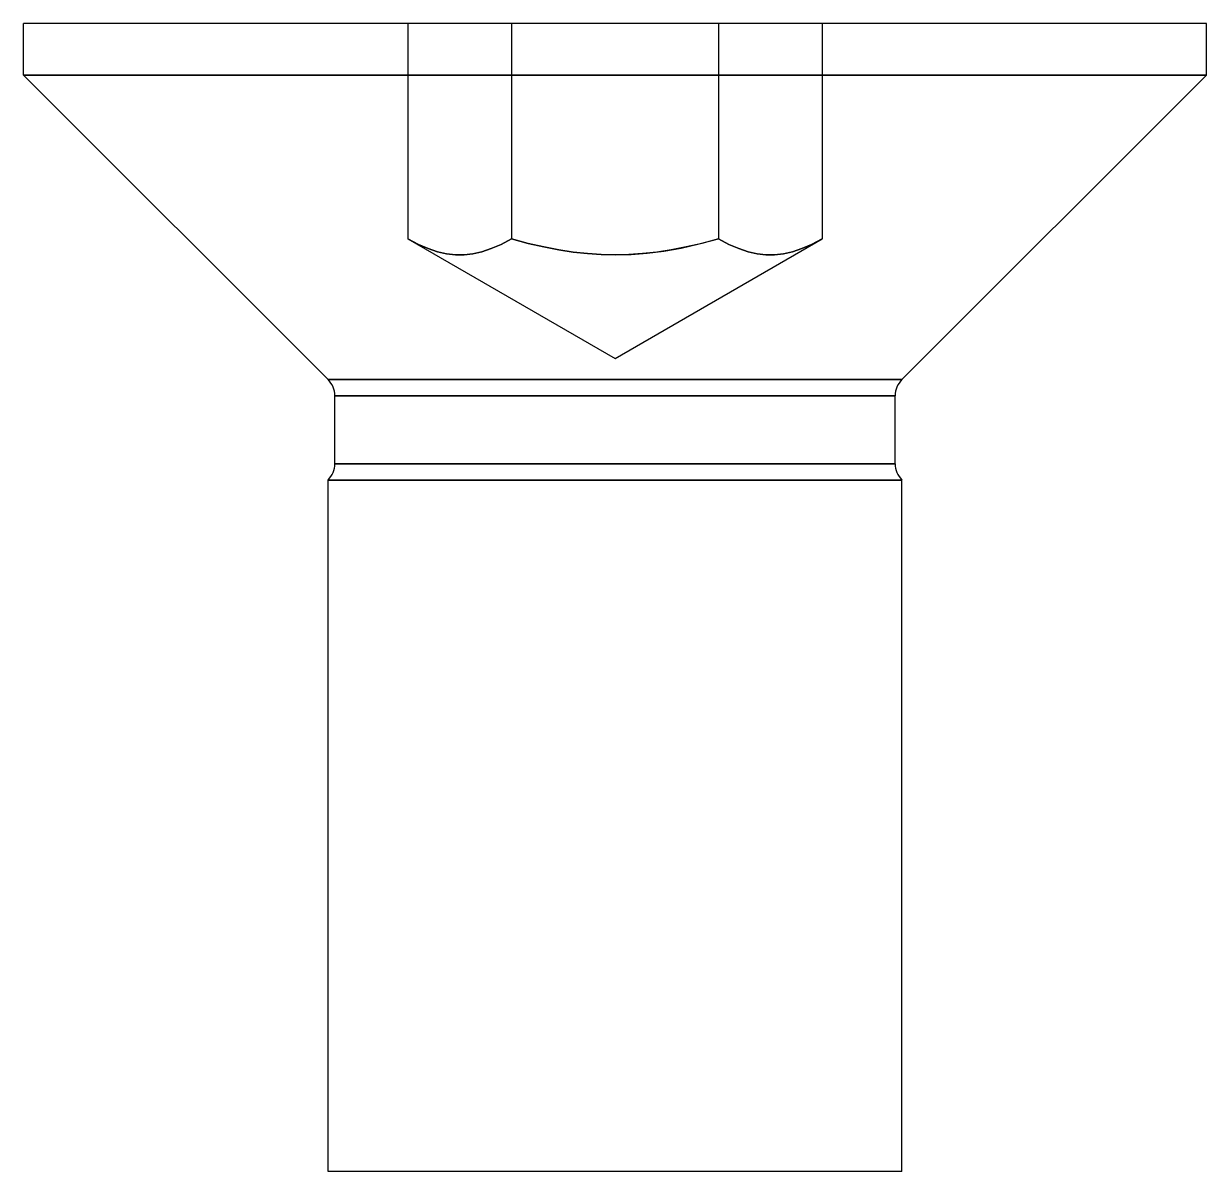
# Model space of a CAD drawing. Header units: millimetres. Extents: x -4.12 to 4.12, y -8 to 0.
import ezdxf

# ---------------------------------------------------------------- set-up
doc = ezdxf.new("R2010")
doc.units = ezdxf.units.MM
doc.layers.add('MAIN-1', color=7, linetype='Continuous')
doc.layers.add('MAIN-2', color=7, linetype='Continuous')

msp = doc.modelspace()

# ---------------------------------------------------------------- linework, layer by layer
at = {"layer": 'MAIN-1'}
for p, q in [((4.1225, 0), (0, 0)), ((4.1225, -0.3585), (4.1225, 0)), ((0, 0), (-4.1225, 0)), ((-4.1225, -0.3585), (-4.1225, 0)), ((0, -0.3585), (-4.1225, -0.3585)), ((-4.1225, -0.3585), (-2, -2.481)), ((4.1225, -0.3585), (0, -0.3585)), ((2, -2.481), (4.1225, -0.3585)), ((0, -2.481), (-2, -2.481)), ((2, -2.481), (0, -2.481)), ((0, -2.5941), (-1.9531, -2.5941)), ((-1.9531, -3.0679), (-1.9531, -2.5941)), ((1.9531, -2.5941), (0, -2.5941)), ((1.9531, -3.0679), (1.9531, -2.5941)), ((0, -3.0679), (-1.9531, -3.0679)), ((1.9531, -3.0679), (0, -3.0679)), ((0, -3.181), (-2, -3.181)), ((-2, -8), (-2, -3.181)), ((2, -3.181), (0, -3.181)), ((2, -8), (2, -3.181)), ((0, -8), (-2, -8)), ((2, -8), (0, -8))]:
    msp.add_line(p, q, dxfattribs=at)
for centre, start, end in [((-2.1131, -2.5941), 0, 44.99999), ((2.1131, -2.5941), 134.99997, 179.99998), ((-2.1131, -3.0679), 315.00001, 0), ((2.1131, -3.0679), 179.99998, 225.00003)]:
    msp.add_arc(centre, 0.16, start, end, dxfattribs=at)
at = {"layer": 'MAIN-2'}
for p, q in [((-0.7217, 0), (-0.7217, -1.5)), ((0.7217, 0), (0.7217, -1.5)), ((1.4434, 0), (1.4434, -1.5)), ((-1.4434, 0), (-1.4434, -1.5)), ((-0.7217, 0), (-0.7217, -1.5)), ((0.7217, 0), (0.7217, -1.5)), ((-4.1225, -0.3585), (0, -0.3585)), ((0, -0.3585), (4.1225, -0.3585)), ((-1.4434, -1.5), (-1.3704, -1.5388)), ((-1.3704, -1.5388), (-1.4434, -1.5)), ((-1.4434, -1.5), (0, -2.3333)), ((-1.3704, -1.5388), (-1.3021, -1.5684)), ((-1.3021, -1.5684), (-1.3704, -1.5388)), ((-0.863, -1.5684), (-0.7947, -1.5388)), ((-0.7947, -1.5388), (-0.863, -1.5684)), ((-0.7947, -1.5388), (-0.7217, -1.5)), ((-0.7217, -1.5), (-0.7947, -1.5388)), ((-0.6062, -1.5313), (-0.7217, -1.5)), ((-0.7217, -1.5), (-0.6062, -1.5313)), ((-0.4967, -1.5568), (-0.6062, -1.5313)), ((-0.6062, -1.5313), (-0.4967, -1.5568)), ((-0.392, -1.577), (-0.4967, -1.5568)), ((-0.4967, -1.5568), (-0.392, -1.577)), ((0, -2.3333), (1.4434, -1.5)), ((0.3411, -1.5853), (0.4613, -1.5641)), ((0.4967, -1.5568), (0.392, -1.577)), ((0.4613, -1.5641), (0.5875, -1.5359)), ((0.6062, -1.5313), (0.4967, -1.5568)), ((0.5875, -1.5359), (0.7217, -1.5)), ((0.7217, -1.5), (0.6062, -1.5313)), ((0.7947, -1.5388), (0.7217, -1.5)), ((0.7217, -1.5), (0.7947, -1.5388)), ((0.863, -1.5684), (0.7947, -1.5388)), ((0.7947, -1.5388), (0.863, -1.5684)), ((1.3704, -1.5388), (1.3021, -1.5684)), ((1.3021, -1.5684), (1.3704, -1.5388)), ((1.4434, -1.5), (1.3704, -1.5388)), ((1.3704, -1.5388), (1.4434, -1.5)), ((-1.3021, -1.5684), (-1.2371, -1.5899)), ((-1.2371, -1.5899), (-1.3021, -1.5684)), ((-1.2371, -1.5899), (-1.1744, -1.6039)), ((-1.1744, -1.6039), (-1.2371, -1.5899)), ((-1.1744, -1.6039), (-1.113, -1.6108)), ((-1.113, -1.6108), (-1.1744, -1.6039)), ((-1.113, -1.6108), (-1.0521, -1.6108)), ((-1.0521, -1.6108), (-1.113, -1.6108)), ((-1.0521, -1.6108), (-0.9907, -1.6039)), ((-0.9907, -1.6039), (-1.0521, -1.6108)), ((-0.9907, -1.6039), (-0.928, -1.5899)), ((-0.928, -1.5899), (-0.9907, -1.6039)), ((-0.928, -1.5899), (-0.863, -1.5684)), ((-0.863, -1.5684), (-0.928, -1.5899)), ((-0.2909, -1.5924), (-0.392, -1.577)), ((-0.392, -1.577), (-0.2909, -1.5924)), ((-0.1925, -1.6031), (-0.2909, -1.5924)), ((-0.2909, -1.5924), (-0.1925, -1.6031)), ((-0.0958, -1.6095), (-0.1925, -1.6031)), ((-0.1925, -1.6031), (-0.0958, -1.6095)), ((0, -1.6116), (-0.0958, -1.6095)), ((-0.0958, -1.6095), (0, -1.6116)), ((0, -1.6116), (0.1119, -1.6088)), ((0.0958, -1.6095), (0, -1.6116)), ((0.1925, -1.6031), (0.0958, -1.6095)), ((0.1119, -1.6088), (0.2251, -1.6)), ((0.2909, -1.5924), (0.1925, -1.6031)), ((0.2251, -1.6), (0.3411, -1.5853)), ((0.392, -1.577), (0.2909, -1.5924)), ((0.928, -1.5899), (0.863, -1.5684)), ((0.863, -1.5684), (0.928, -1.5899)), ((0.9907, -1.6039), (0.928, -1.5899)), ((0.928, -1.5899), (0.9907, -1.6039)), ((1.0521, -1.6108), (0.9907, -1.6039)), ((0.9907, -1.6039), (1.0521, -1.6108)), ((1.113, -1.6108), (1.0521, -1.6108)), ((1.0521, -1.6108), (1.113, -1.6108)), ((1.1744, -1.6039), (1.113, -1.6108)), ((1.113, -1.6108), (1.1744, -1.6039)), ((1.2371, -1.5899), (1.1744, -1.6039)), ((1.1744, -1.6039), (1.2371, -1.5899)), ((1.3021, -1.5684), (1.2371, -1.5899)), ((1.2371, -1.5899), (1.3021, -1.5684)), ((-2, -2.481), (0, -2.481)), ((0, -2.481), (2, -2.481)), ((-1.9531, -2.5941), (0, -2.5941)), ((0, -2.5941), (1.9531, -2.5941)), ((-1.9531, -3.0679), (0, -3.0679)), ((0, -3.0679), (1.9531, -3.0679)), ((-2, -3.181), (0, -3.181)), ((0, -3.181), (2, -3.181))]:
    msp.add_line(p, q, dxfattribs=at)

doc.saveas('drawing.dxf')
